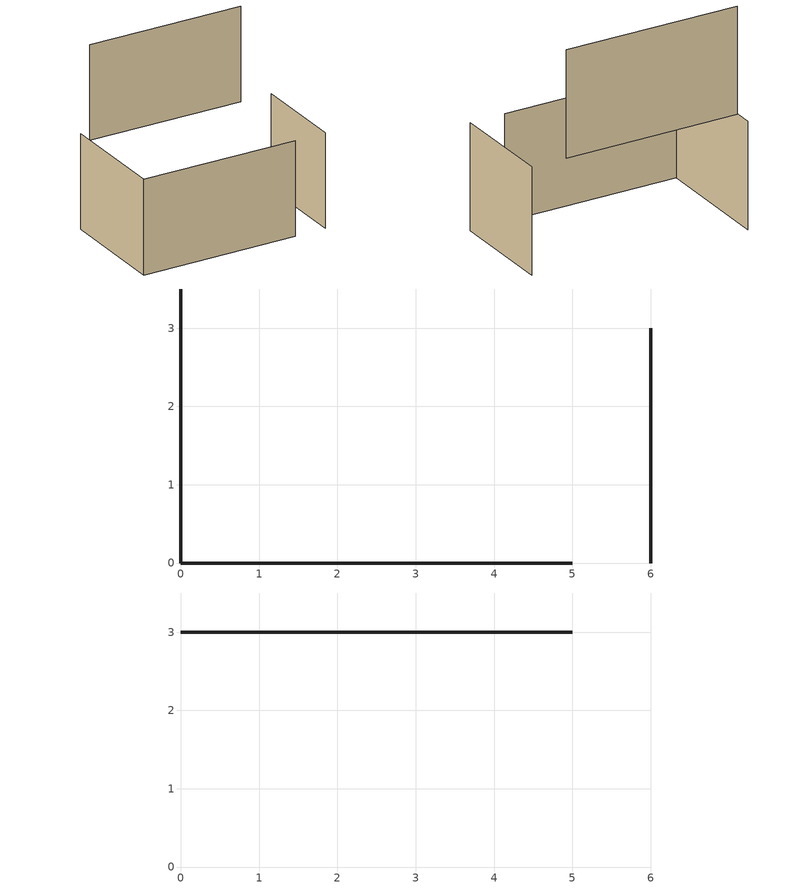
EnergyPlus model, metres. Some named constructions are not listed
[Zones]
bedroom1.4
 wall outside (Exterior Wall): 6,0 6,3 z0:3
bedroom1.7
 wall outside (Exterior Wall): 0,3.5 0,0 z0:3
bedroom1.3
 wall outside (Exterior Wall): 0,0 5,0 z0:3
bedroom2.11
 wall outside (Exterior Wall): 5,3 0,3 z3:6
bedroom2.10
 wall outside (exterior wall): 5,3 0,3 z3:6
[Building]
3cengzhuzhai: North Axis {deg}=0; Terrain=City; Loads Convergence Tolerance Value=0.04; Temperature Convergence Tolerance Value {deltaC}=0.4; Solar Distribution=FullInteriorAndExterior; Maximum Number of Warmup Days=25
[ZoneVentilation:DesignFlowRate]
kitchen1.1: Zone or ZoneList=kitchen1.1; Schedule=tongfengcishubianliang; Design Flow Rate Calculation Method=AirChanges/Hour; Air Changes per Hour {1/hr}=0; Ventilation Type=Natural; Fan Pressure Rise {Pa}=0; Fan Total Efficiency=1; Constant Term Coefficient=0.606; Temperature Term Coefficient=0.036; Velocity Term Coefficient=0.1177; Velocity Squared Term Coefficient=0; Delta Temperature {deltaC}=-100; Minimum Outdoor Temperature {C}=15.37; Maximum Outdoor Temperature {C}=28.78; Maximum Wind Speed {m/s}=40
